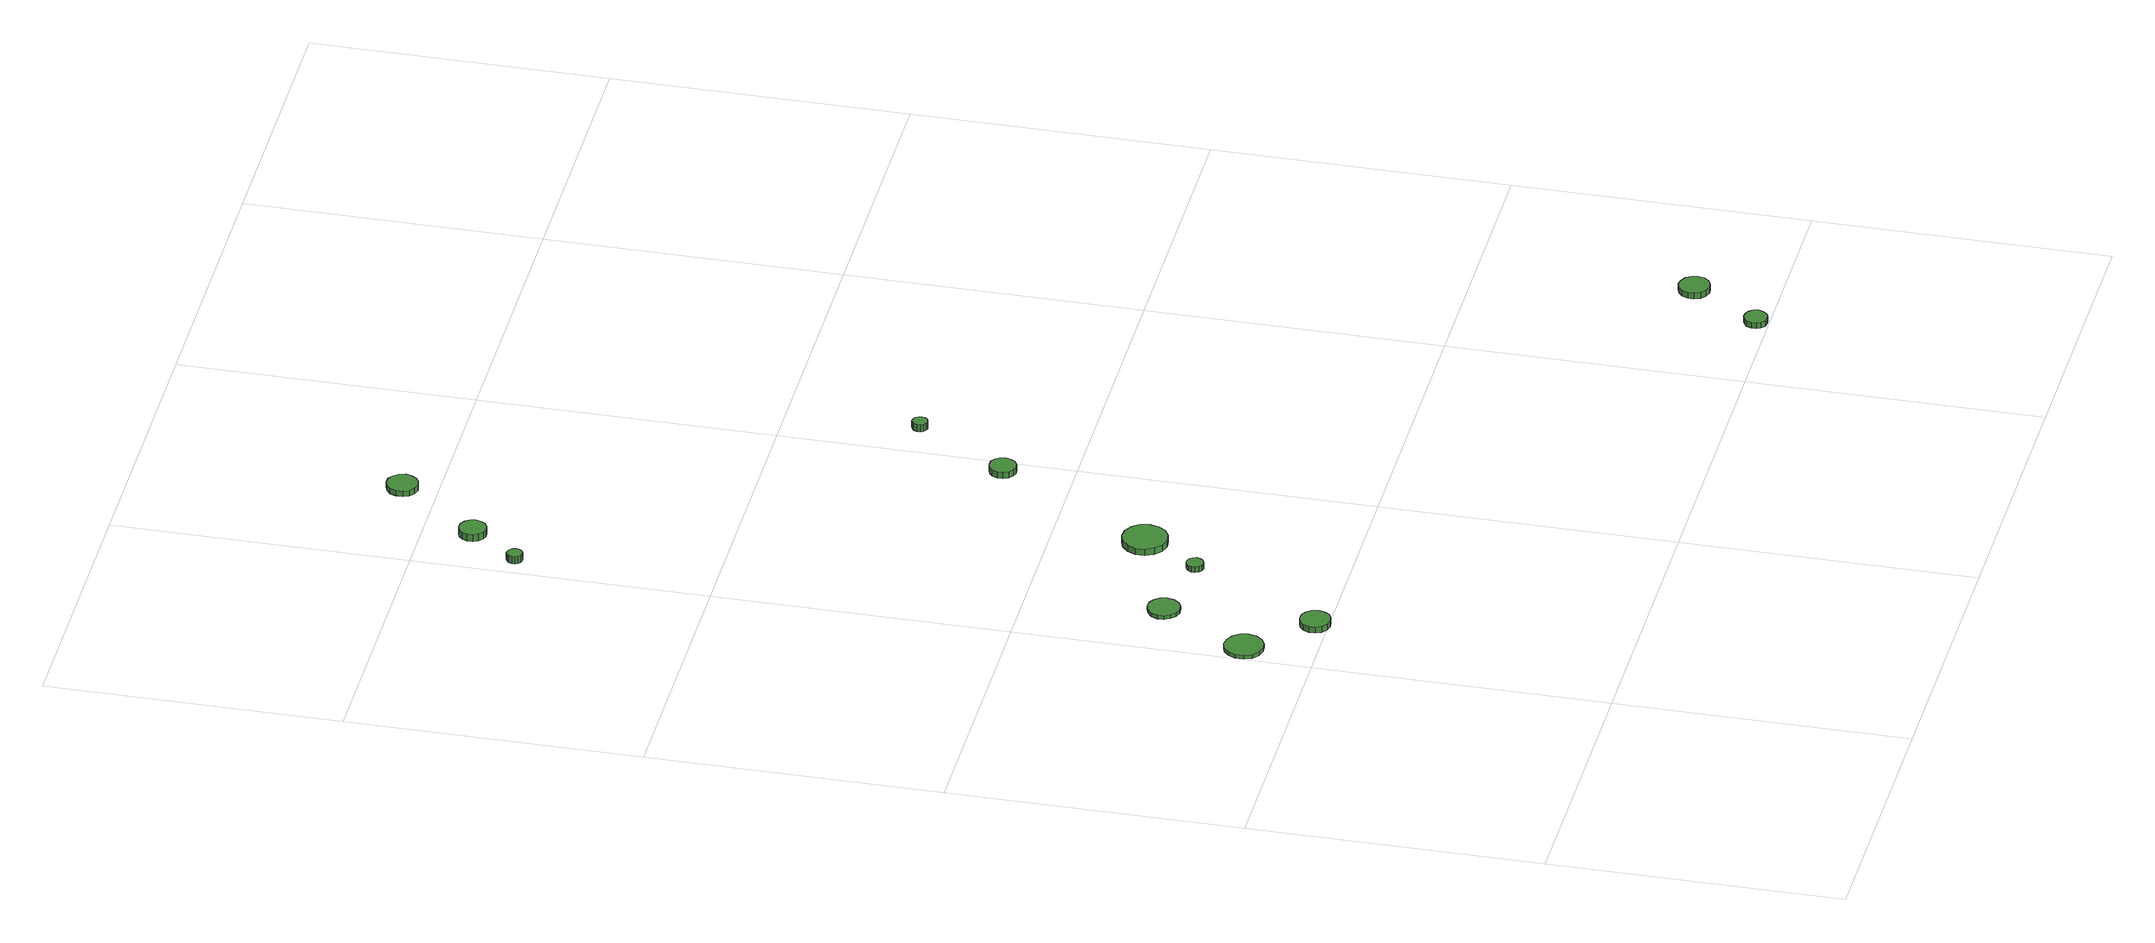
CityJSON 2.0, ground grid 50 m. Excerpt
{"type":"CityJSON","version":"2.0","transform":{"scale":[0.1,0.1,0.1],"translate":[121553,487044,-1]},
"CityObjects":{
"tree1":{"type":"SolitaryVegetationObject","attributes":{"function":"something"},"geometry":[{"type":"MultiSurface","lod":"1","boundaries":[[[0,1,2,3,4,5,6,7,8,9,10,11,12,13,14]],[[15,16,17,18,19,20,21,22,23,24,25,26,27,28,29]],[[0,29,28,1]],[[1,28,27,2]],[[2,27,26,3]],[[3,26,25,4]],[[4,25,24,5]],[[5,24,23,6]],[[6,23,22,7]],[[7,22,21,8]],[[8,21,20,9]],[[9,20,19,10]],[[10,19,18,11]],[[11,18,17,12]],[[12,17,16,13]],[[13,16,15,14]],[[14,15,29,0]]]}]},
"tree2":{"type":"SolitaryVegetationObject","attributes":{"function":"something"},"geometry":[{"type":"MultiSurface","lod":"1","boundaries":[[[30,31,32,33,34,35,36,37,38,39,40,41,42,43,44]],[[45,46,47,48,49,50,51,52,53,54,55,56,57,58,59]],[[30,59,58,31]],[[31,58,57,32]],[[32,57,56,33]],[[33,56,55,34]],[[34,55,54,35]],[[35,54,53,36]],[[36,53,52,37]],[[37,52,51,38]],[[38,51,50,39]],[[39,50,49,40]],[[40,49,48,41]],[[41,48,47,42]],[[42,47,46,43]],[[43,46,45,44]],[[44,45,59,30]]]}]},
"tree3":{"type":"SolitaryVegetationObject","attributes":{"function":"something"},"geometry":[{"type":"MultiSurface","lod":"1","boundaries":[[[60,61,62,63,64,65,66,67,68,69,70,71,72,73,74]],[[75,76,77,78,79,80,81,82,83,84,85,86,87,88,89]],[[60,89,88,61]],[[61,88,87,62]],[[62,87,86,63]],[[63,86,85,64]],[[64,85,84,65]],[[65,84,83,66]],[[66,83,82,67]],[[67,82,81,68]],[[68,81,80,69]],[[69,80,79,70]],[[70,79,78,71]],[[71,78,77,72]],[[72,77,76,73]],[[73,76,75,74]],[[74,75,89,60]]]}]},
"tree4":{"type":"SolitaryVegetationObject","attributes":{"function":"something"},"geometry":[{"type":"MultiSurface","lod":"1","boundaries":[[[90,91,92,93,94,95,96,97,98,99,100,101,102,103,104]],[[105,106,107,108,109,110,111,112,113,114,115,116,117,118,119]],[[90,119,118,91]],[[91,118,117,92]],[[92,117,116,93]],[[93,116,115,94]],[[94,115,114,95]],[[95,114,113,96]],[[96,113,112,97]],[[97,112,111,98]],[[98,111,110,99]],[[99,110,109,100]],[[100,109,108,101]],[[101,108,107,102]],[[102,107,106,103]],[[103,106,105,104]],[[104,105,119,90]]]}]},
"tree5":{"type":"SolitaryVegetationObject","attributes":{"function":"something"},"geometry":[{"type":"MultiSurface","lod":"1","boundaries":[[[120,121,122,123,124,125,126,127,128,129,130,131,132,133,134]],[[135,136,137,138,139,140,141,142,143,144,145,146,147,148,149]],[[120,149,148,121]],[[121,148,147,122]],[[122,147,146,123]],[[123,146,145,124]],[[124,145,144,125]],[[125,144,143,126]],[[126,143,142,127]],[[127,142,141,128]],[[128,141,140,129]],[[129,140,139,130]],[[130,139,138,131]],[[131,138,137,132]],[[132,137,136,133]],[[133,136,135,134]],[[134,135,149,120]]]}]},
"tree6":{"type":"SolitaryVegetationObject","attributes":{"function":"something"},"geometry":[{"type":"MultiSurface","lod":"1","boundaries":[[[150,151,152,153,154,155,156,157,158,159,160,161,162,163,164]],[[165,166,167,168,169,170,171,172,173,174,175,176,177,178,179]],[[150,179,178,151]],[[151,178,177,152]],[[152,177,176,153]],[[153,176,175,154]],[[154,175,174,155]],[[155,174,173,156]],[[156,173,172,157]],[[157,172,171,158]],[[158,171,170,159]],[[159,170,169,160]],[[160,169,168,161]],[[161,168,167,162]],[[162,167,166,163]],[[163,166,165,164]],[[164,165,179,150]]]}]},
"tree7":{"type":"SolitaryVegetationObject","attributes":{"function":"something"},"geometry":[{"type":"MultiSurface","lod":"1","boundaries":[[[180,181,182,183,184,185,186,187,188,189,190,191,192,193,194]],[[195,196,197,198,199,200,201,202,203,204,205,206,207,208,209]],[[180,209,208,181]],[[181,208,207,182]],[[182,207,206,183]],[[183,206,205,184]],[[184,205,204,185]],[[185,204,203,186]],[[186,203,202,187]],[[187,202,201,188]],[[188,201,200,189]],[[189,200,199,190]],[[190,199,198,191]],[[191,198,197,192]],[[192,197,196,193]],[[193,196,195,194]],[[194,195,209,180]]]}]},
"tree8":{"type":"SolitaryVegetationObject","attributes":{"function":"something"},"geometry":[{"type":"MultiSurface","lod":"1","boundaries":[[[210,211,212,213,214,215,216,217,218,219,220,221,222,223,224]],[[225,226,227,228,229,230,231,232,233,234,235,236,237,238,239]],[[210,239,238,211]],[[211,238,237,212]],[[212,237,236,213]],[[213,236,235,214]],[[214,235,234,215]],[[215,234,233,216]],[[216,233,232,217]],[[217,232,231,218]],[[218,231,230,219]],[[219,230,229,220]],[[220,229,228,221]],[[221,228,227,222]],[[222,227,226,223]],[[223,226,225,224]],[[224,225,239,210]]]}]},
"tree9":{"type":"SolitaryVegetationObject","attributes":{"function":"something"},"geometry":[{"type":"MultiSurface","lod":"1","boundaries":[[[240,241,242,243,244,245,246,247,248,249,250,251,252,253,254]],[[255,256,257,258,259,260,261,262,263,264,265,266,267,268,269]],[[240,269,268,241]],[[241,268,267,242]],[[242,267,266,243]],[[243,266,265,244]],[[244,265,264,245]],[[245,264,263,246]],[[246,263,262,247]],[[247,262,261,248]],[[248,261,260,249]],[[249,260,259,250]],[[250,259,258,251]],[[251,258,257,252]],[[252,257,256,253]],[[253,256,255,254]],[[254,255,269,240]]]}]},
"tree10":{"type":"SolitaryVegetationObject","attributes":{"function":"something"},"geometry":[{"type":"MultiSurface","lod":"1","boundaries":[[[270,271,272,273,274,275,276,277,278,279,280,281,282,283,284]],[[285,286,287,288,289,290,291,292,293,294,295,296,297,298,299]],[[270,299,298,271]],[[271,298,297,272]],[[272,297,296,273]],[[273,296,295,274]],[[274,295,294,275]],[[275,294,293,276]],[[276,293,292,277]],[[277,292,291,278]],[[278,291,290,279]],[[279,290,289,280]],[[280,289,288,281]],[[281,288,287,282]],[[282,287,286,283]],[[283,286,285,284]],[[284,285,299,270]]]}]},
"tree11":{"type":"SolitaryVegetationObject","attributes":{"function":"something"},"geometry":[{"type":"MultiSurface","lod":"1","boundaries":[[[300,301,302,303,304,305,306,307,308,309,310,311,312,313,314]],[[315,316,317,318,319,320,321,322,323,324,325,326,327,328,329]],[[300,329,328,301]],[[301,328,327,302]],[[302,327,326,303]],[[303,326,325,304]],[[304,325,324,305]],[[305,324,323,306]],[[306,323,322,307]],[[307,322,321,308]],[[308,321,320,309]],[[309,320,319,310]],[[310,319,318,311]],[[311,318,317,312]],[[312,317,316,313]],[[313,316,315,314]],[[314,315,329,300]]]}]},
"tree12":{"type":"SolitaryVegetationObject","attributes":{"function":"something"},"geometry":[{"type":"MultiSurface","lod":"1","boundaries":[[[330,331,332,333,334,335,336,337,338,339,340,341,342,343,344]],[[345,346,347,348,349,350,351,352,353,354,355,356,357,358,359]],[[330,359,358,331]],[[331,358,357,332]],[[332,357,356,333]],[[333,356,355,334]],[[334,355,354,335]],[[335,354,353,336]],[[336,353,352,337]],[[337,352,351,338]],[[338,351,350,339]],[[339,350,349,340]],[[340,349,348,341]],[[341,348,347,342]],[[342,347,346,343]],[[343,346,345,344]],[[344,345,359,330]]]}]}
},
"vertices":[
[68,620,13],[65,633,13],[57,644,13],[45,651,13],[32,653,13],[19,649,13],[8,639,13],[3,627,13],[3,613,13],[8,600,13],[19,591,13],[32,587,13],[45,588,13],[57,595,13],[65,606,13],[65,606,6],[57,595,6],[45,588,6],[32,587,6],[19,591,6],[8,600,6],[3,613,6],[3,627,6],[8,639,6],[19,649,6],[32,653,6],[45,651,6],[57,644,6],[65,633,6],[68,620,6],
[156,522,17],[154,533,17],[148,542,17],[138,547,17],[128,548,17],[118,545,17],[110,538,17],[105,528,17],[105,517,17],[110,507,17],[118,500,17],[128,497,17],[138,498,17],[148,503,17],[154,512,17],[154,512,6],[148,503,6],[138,498,6],[128,497,6],[118,500,6],[110,507,6],[105,517,6],[105,528,6],[110,538,6],[118,545,6],[128,548,6],[138,547,6],[148,542,6],[154,533,6],[156,522,6],
[146,772,13],[144,783,13],[137,792,13],[128,798,13],[116,799,13],[106,795,13],[97,788,13],[92,777,13],[92,766,13],[97,756,13],[106,748,13],[116,745,13],[128,746,13],[137,751,13],[144,761,13],[144,761,6],[137,751,6],[128,746,6],[116,745,6],[106,748,6],[97,756,6],[92,766,6],[92,777,6],[97,788,6],[106,795,6],[116,799,6],[128,798,6],[137,792,6],[144,783,6],[146,772,6],
[272,751,16],[270,757,16],[267,761,16],[262,764,16],[256,765,16],[250,763,16],[246,759,16],[243,754,16],[243,748,16],[246,742,16],[250,738,16],[256,736,16],[262,737,16],[267,740,16],[270,745,16],[270,745,6],[267,740,6],[262,737,6],[256,736,6],[250,738,6],[246,742,6],[243,748,6],[243,754,6],[246,759,6],[250,763,6],[256,765,6],[262,764,6],[267,761,6],[270,757,6],[272,751,6],
[350,846,18],[347,862,18],[338,874,18],[324,882,18],[308,884,18],[293,879,18],[282,868,18],[275,854,18],[275,838,18],[282,824,18],[293,813,18],[308,808,18],[324,810,18],[338,818,18],[347,831,18],[347,831,6],[338,818,6],[324,810,6],[308,808,6],[293,813,6],[282,824,6],[275,838,6],[275,854,6],[282,868,6],[293,879,6],[308,884,6],[324,882,6],[338,874,6],[347,862,6],[350,846,6],
[46,1833,25],[44,1838,25],[41,1842,25],[36,1845,25],[31,1846,25],[26,1844,25],[22,1840,25],[20,1835,25],[20,1830,25],[22,1825,25],[26,1821,25],[31,1820,25],[36,1820,25],[41,1823,25],[44,1827,25],[44,1827,12],[41,1823,12],[36,1820,12],[31,1820,12],[26,1821,12],[22,1825,12],[20,1830,12],[20,1835,12],[22,1840,12],[26,1844,12],[31,1846,12],[36,1845,12],[41,1842,12],[44,1838,12],[46,1833,12],
[125,1918,19],[123,1927,19],[118,1935,19],[109,1940,19],[100,1941,19],[91,1938,19],[84,1931,19],[80,1923,19],[80,1913,19],[84,1905,19],[91,1898,19],[100,1895,19],[109,1896,19],[118,1901,19],[123,1909,19],[123,1909,6],[118,1901,6],[109,1896,6],[100,1895,6],[91,1898,6],[84,1905,6],[80,1913,6],[80,1923,6],[84,1931,6],[91,1938,6],[100,1941,6],[109,1940,6],[118,1935,6],[123,1927,6],[125,1918,6],
[488,1117,24],[486,1126,24],[481,1133,24],[473,1138,24],[464,1139,24],[455,1136,24],[448,1130,24],[444,1121,24],[444,1112,24],[448,1103,24],[455,1097,24],[464,1094,24],[473,1095,24],[481,1100,24],[486,1107,24],[486,1107,12],[481,1100,12],[473,1095,12],[464,1094,12],[455,1097,12],[448,1103,12],[444,1112,12],[444,1121,12],[448,1130,12],[455,1136,12],[464,1139,12],[473,1138,12],[481,1133,12],[486,1126,12],[488,1117,12],
[241,2060,16],[238,2070,16],[232,2079,16],[223,2085,16],[212,2086,16],[201,2082,16],[193,2075,16],[189,2065,16],[189,2054,16],[193,2044,16],[201,2037,16],[212,2033,16],[223,2035,16],[232,2040,16],[238,2049,16],[238,2049,6],[232,2040,6],[223,2035,6],[212,2033,6],[201,2037,6],[193,2044,6],[189,2054,6],[189,2065,6],[193,2075,6],[201,2082,6],[212,2086,6],[223,2085,6],[232,2079,6],[238,2070,6],[241,2060,6],
[571,1275,30],[570,1280,30],[567,1285,30],[562,1287,30],[557,1288,30],[552,1286,30],[548,1283,30],[546,1278,30],[546,1272,30],[548,1267,30],[552,1264,30],[557,1262,30],[562,1263,30],[567,1265,30],[570,1270,30],[570,1270,17],[567,1265,17],[562,1263,17],[557,1262,17],[552,1264,17],[548,1267,17],[546,1272,17],[546,1278,17],[548,1283,17],[552,1286,17],[557,1288,17],[562,1287,17],[567,1285,17],[570,1280,17],[571,1275,17],
[1202,22,17],[1200,30,17],[1195,37,17],[1188,41,17],[1180,42,17],[1172,39,17],[1166,34,17],[1163,26,17],[1163,18,17],[1166,11,17],[1172,5,17],[1180,3,17],[1188,4,17],[1195,8,17],[1200,14,17],[1200,14,6],[1195,8,6],[1188,4,6],[1180,3,6],[1172,5,6],[1166,11,6],[1163,18,6],[1163,26,6],[1166,34,6],[1172,39,6],[1180,42,6],[1188,41,6],[1195,37,6],[1200,30,6],[1202,22,6],
[1280,141,17],[1278,151,17],[1272,160,17],[1262,165,17],[1252,167,17],[1241,163,17],[1233,156,17],[1229,146,17],[1229,136,17],[1233,126,17],[1241,119,17],[1252,115,17],[1262,116,17],[1272,122,17],[1278,130,17],[1278,130,6],[1272,122,6],[1262,116,6],[1252,115,6],[1241,119,6],[1233,126,6],[1229,136,6],[1229,146,6],[1233,156,6],[1241,163,6],[1252,167,6],[1262,165,6],[1272,160,6],[1278,151,6],[1280,141,6]
]}
